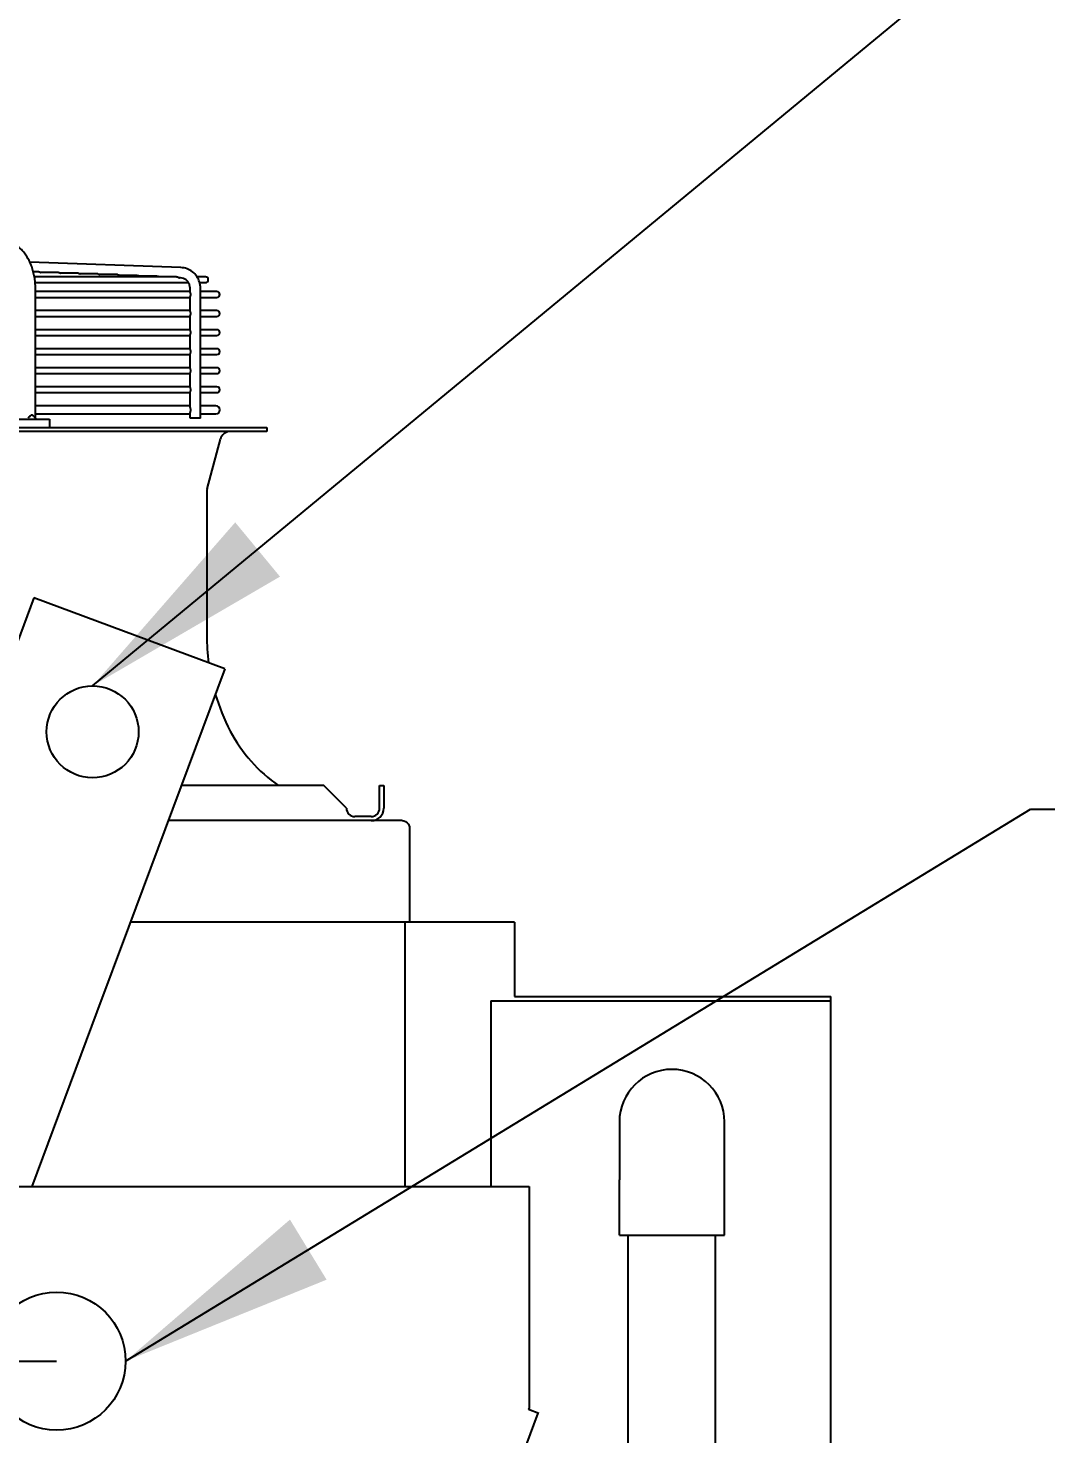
# Model space of a CAD drawing. Header units: millimetres. Extents: x 16950 to 32328, y 19251 to 29476.
# Drawn here: x 17078.05 to 17097.42, y 19584.88 to 19611.62 of the extents above; entities that cross this region are included whole.
import ezdxf

# ---------------------------------------------------------------- set-up
doc = ezdxf.new("R2010")
doc.units = ezdxf.units.MM
doc.header["$LTSCALE"] = 5
doc.linetypes.add('CENTER', pattern=[50.8, 31.75, -6.35, 6.35, -6.35])
for name, color, linetype in [('COILCONN-STD-CONTROL-COPPER', 1, 'Continuous'), ('CONDENSER-STD-CONTROL', 1, 'Continuous'), ('RECIRCULATION-CONTROL', 3, 'Continuous'), ('UNIT', 6, 'Continuous'), ('WS-NO-CONTROL', 3, 'Continuous')]:
    doc.layers.add(name, color=color, linetype=linetype)
doc.styles.add('SUBMITTAL', font='romans.shx', dxfattribs={"width": 0.75})
doc.dimstyles.new('SUBMITTAL', dxfattribs={"dimtxt": 0.09375, "dimasz": 0.09375, "dimexe": 0.03125, "dimexo": 0.0625, "dimgap": 0.0625, "dimtad": 0, "dimdec": 4, "dimzin": 4, "dimdsep": 46, "dimlunit": 4, "dimtxsty": 'SUBMITTAL', "dimcen": 0.09375, "dimclre": 6, "dimadec": 0, "dimazin": 0, "dimtfac": 1, "dimtdec": 0, "dimtofl": 0, "dimtmove": 0, "dimatfit": 3, "dimfxl": 0, "dimfrac": 2, "dimtolj": 1, "dimtzin": 4, "dimarcsym": 0})

# ---------------------------------------------------------------- blocks, each defined once
blk = doc.blocks.new('*D101')
at = {"layer": 'CONDENSER-STD-CONTROL', "color": 6, "lineweight": -2}
for p, q in [((17078.59, 19583.662), (17078.59, 19493.943)), ((17093.323, 19515.609), (17093.323, 19493.943))]:
    blk.add_line(p, q, dxfattribs=at)
at = {"layer": 'CONDENSER-STD-CONTROL', "color": 3, "lineweight": -2}
for p, q in [((17083.14, 19496.543), (17088.773, 19496.543)), ((17093.323, 19496.543), (17097.873, 19496.543))]:
    blk.add_line(p, q, dxfattribs=at)
at = {"layer": 'CONDENSER-STD-CONTROL', "color": 3}
for points in [[(17083.14, 19497.301), (17083.14, 19495.785), (17078.59, 19496.543)], [(17088.773, 19497.301), (17088.773, 19495.785), (17093.323, 19496.543)]]:
    blk.add_solid(points, dxfattribs=at)
at = {"layer": 'CONDENSER-STD-CONTROL', "color": 3, "insert": (17113.31, 19496.543), "char_height": 4.55, "attachment_point": 5, "style": 'SUBMITTAL'}
blk.add_mtext('\\A1;1\'-2 3/4"', dxfattribs=at)

msp = doc.modelspace()

# ---------------------------------------------------------------- linework, layer by layer
at = {"layer": 'CONDENSER-STD-CONTROL', "linetype": 'CENTER', "ltscale": 0.027}
msp.add_line((17014.2686, 19586.2617), (17078.5896, 19586.2617), dxfattribs=at)
at = {"layer": 'CONDENSER-STD-CONTROL'}
msp.add_circle((17078.5896, 19586.2617), 1.3125, dxfattribs=at)
at = {"layer": 'RECIRCULATION-CONTROL'}
for p, q in [((17089.2997, 19590.8114), (17089.2997, 19589.7114)), ((17091.2997, 19589.7114), (17091.2997, 19590.8114)), ((17089.2997, 19588.6552), (17089.2997, 19589.7114)), ((17091.2997, 19588.6552), (17091.2997, 19589.7114)), ((17089.2997, 19588.6552), (17091.2997, 19588.6552)), ((17089.4697, 19567.0617), (17089.4697, 19588.6552)), ((17091.1297, 19567.0617), (17091.1297, 19588.6552))]:
    msp.add_line(p, q, dxfattribs=at)
msp.add_arc((17090.2997, 19590.8114), 1, 0, 180, dxfattribs=at)
at = {"layer": 'UNIT'}
for p, q in [((17080.9568, 19607.0623), (17078.0816, 19607.1663)), ((17078.2517, 19606.9814), (17078.1475, 19606.9814)), ((17080.8711, 19606.8869), (17078.168, 19606.8869)), ((17078.1823, 19606.7767), (17081.0995, 19606.7767)), ((17078.6259, 19606.9679), (17078.2925, 19606.9679)), ((17079.0001, 19606.9544), (17078.6667, 19606.9544)), ((17079.3743, 19606.9409), (17079.0409, 19606.9409)), ((17079.7485, 19606.9274), (17079.4151, 19606.9274)), ((17080.1227, 19606.9139), (17079.7892, 19606.9139)), ((17080.4969, 19606.9004), (17080.1634, 19606.9004)), ((17080.9497, 19606.8656), (17080.9275, 19606.8664)), ((17081.4212, 19606.8869), (17081.2627, 19606.8869)), ((17081.3122, 19606.7767), (17081.4212, 19606.7767)), ((17078.1868, 19604.1995), (17078.1868, 19606.6689)), ((17081.1301, 19606.605), (17078.1868, 19606.605)), ((17078.1868, 19606.4948), (17081.1301, 19606.4948)), ((17081.1301, 19606.589), (17081.1301, 19606.6689)), ((17081.1301, 19606.2268), (17081.1301, 19606.5107)), ((17081.3269, 19604.1995), (17081.3269, 19606.6689)), ((17081.6417, 19606.605), (17081.3269, 19606.605)), ((17081.3269, 19606.4948), (17081.6417, 19606.4948)), ((17081.1301, 19606.2428), (17078.1868, 19606.2428)), ((17081.6417, 19606.2428), (17081.3269, 19606.2428)), ((17078.1868, 19606.1326), (17081.1301, 19606.1326)), ((17081.1301, 19605.8646), (17081.1301, 19606.1485)), ((17081.3269, 19606.1326), (17081.6417, 19606.1326)), ((17081.1301, 19605.8806), (17078.1868, 19605.8806)), ((17078.1868, 19605.7704), (17081.1301, 19605.7704)), ((17081.1301, 19605.5024), (17081.1301, 19605.7863)), ((17081.6417, 19605.8806), (17081.3269, 19605.8806)), ((17081.3269, 19605.7704), (17081.6417, 19605.7704)), ((17081.1301, 19605.5184), (17078.1868, 19605.5184)), ((17078.1868, 19605.4081), (17081.1301, 19605.4081)), ((17081.1301, 19605.1402), (17081.1301, 19605.4241)), ((17081.6417, 19605.5184), (17081.3269, 19605.5184)), ((17081.3269, 19605.4081), (17081.6417, 19605.4081)), ((17081.1301, 19605.1562), (17078.1868, 19605.1562)), ((17081.6417, 19605.1562), (17081.3269, 19605.1562)), ((17078.1868, 19605.0459), (17081.1301, 19605.0459)), ((17081.1301, 19604.778), (17081.1301, 19605.0619)), ((17081.3269, 19605.0459), (17081.6417, 19605.0459)), ((17081.1301, 19604.794), (17078.1868, 19604.794)), ((17078.1868, 19604.6837), (17081.1301, 19604.6837)), ((17081.1301, 19604.4023), (17081.1301, 19604.6997)), ((17081.6417, 19604.794), (17081.3269, 19604.794)), ((17081.3269, 19604.6837), (17081.6417, 19604.6837)), ((17081.1301, 19604.4318), (17078.1868, 19604.4318)), ((17081.1301, 19604.1995), (17081.1301, 19604.3077)), ((17081.62, 19604.4318), (17081.3269, 19604.4318)), ((17076.2296, 19604.1798), (17078.4567, 19604.1798)), ((17078.1868, 19604.2782), (17081.1301, 19604.2782)), ((17078.4567, 19604.1798), (17078.4567, 19604.0223)), ((17081.3269, 19604.1995), (17081.1301, 19604.1995)), ((17081.3269, 19604.2782), (17081.62, 19604.2782)), ((17048.8504, 19604.0223), (17082.5905, 19604.0223)), ((17082.5905, 19603.9436), (17048.8504, 19603.9436)), ((17081.4554, 19602.8558), (17081.7065, 19603.7974)), ((17082.5905, 19604.0223), (17082.5905, 19603.9436)), ((17081.4488, 19602.8051), (17081.4488, 19600.0641)), ((17078.1584, 19600.782), (17075.8209, 19594.5134)), ((17081.7892, 19599.4282), (17078.1584, 19600.782)), ((17081.7892, 19599.4282), (17079.9565, 19594.5134)), ((17083.6732, 19597.2113), (17080.9625, 19597.2113)), ((17084.1063, 19596.7782), (17083.6732, 19597.2113)), ((17084.7362, 19596.7782), (17084.7362, 19597.2113)), ((17084.7362, 19597.2113), (17084.8149, 19597.2113)), ((17084.8149, 19597.2113), (17084.8149, 19596.7782)), ((17084.5787, 19596.6207), (17084.2637, 19596.6207)), ((17085.1643, 19596.542), (17080.713, 19596.542)), ((17085.3041, 19596.4022), (17085.3041, 19594.6129)), ((17079.9565, 19594.5134), (17079.3558, 19592.9024)), ((17087.3042, 19594.6129), (17079.9936, 19594.6129)), ((17085.226, 19589.5839), (17085.226, 19594.6129)), ((17087.3042, 19594.6129), (17087.3042, 19593.1954)), ((17086.8538, 19593.1124), (17086.8538, 19589.5839)), ((17086.8538, 19593.1124), (17093.3226, 19593.1124)), ((17087.3042, 19593.1954), (17093.3226, 19593.1954)), ((17093.3226, 19518.8224), (17093.3226, 19593.1954)), ((17079.3558, 19592.9024), (17078.1183, 19589.5837)), ((17077.3917, 19589.5837), (17087.5817, 19589.5839)), ((17087.5817, 19589.5839), (17087.5818, 19585.3743)), ((17087.5818, 19585.3743), (17087.5692, 19585.3406)), ((17087.5692, 19585.3406), (17087.5703, 19585.3402)), ((17087.7693, 19585.266), (17087.5703, 19585.3402)), ((17063.295, 19519.6655), (17087.7567, 19585.2707))]:
    msp.add_line(p, q, dxfattribs=at)
msp.add_circle((17079.275, 19598.2311), 0.875, dxfattribs=at)
for centre, radius, start, end in [((17081.4212, 19606.8318), 0.0551, 270, 90), ((17081.6417, 19606.5499), 0.0551, 270, 90), ((17081.6417, 19606.1877), 0.0551, 270, 90), ((17081.6417, 19605.8255), 0.0551, 270, 90), ((17081.6417, 19605.4633), 0.0551, 270, 90), ((17081.6417, 19605.1011), 0.0551, 270, 90), ((17081.6417, 19604.7389), 0.0551, 270, 90), ((17081.62, 19604.355), 0.0768, 270, 90), ((17081.8967, 19603.7467), 0.1969, 90, 165.06858), ((17081.6456, 19602.8051), 0.1969, 165.06858, 180), ((17085.3858, 19600.0641), 3.937, 180, 187.61931), ((17085.3858, 19600.0641), 3.937, 196.4656, 207.50184), ((17084.408, 19599.5551), 2.8346, 207.50184, 235.77552), ((17084.2637, 19596.7782), 0.1575, 180, 270), ((17084.5787, 19596.7782), 0.1575, 270, 0), ((17084.5787, 19596.7782), 0.2362, 270, 0)]:
    msp.add_arc(centre, radius, start, end, dxfattribs=at)
for points, knots in [([(17078.1868, 19606.6689), (17078.1868, 19606.7044), (17078.1853, 19606.7403), (17078.1824, 19606.7757), (17078.1794, 19606.8112), (17078.175, 19606.8461), (17078.1691, 19606.8808), (17078.1631, 19606.9154), (17078.1557, 19606.9498), (17078.147, 19606.9833), (17078.1382, 19607.0167), (17078.1281, 19607.0493), (17078.1166, 19607.081), (17078.1052, 19607.1128), (17078.0923, 19607.1438), (17078.0782, 19607.1734), (17078.0642, 19607.203), (17078.049, 19607.2313), (17078.0326, 19607.2583), (17078.0161, 19607.2854), (17077.9985, 19607.3112), (17077.9799, 19607.3354), (17077.9613, 19607.3595), (17077.9419, 19607.382), (17077.9214, 19607.4029), (17077.901, 19607.4237), (17077.8795, 19607.443), (17077.8575, 19607.4603), (17077.8355, 19607.4777), (17077.8128, 19607.4931), (17077.7895, 19607.5066), (17077.7662, 19607.5201), (17077.7421, 19607.5318), (17077.7178, 19607.5413), (17077.6935, 19607.5509), (17077.669, 19607.5583), (17077.6441, 19607.5638), (17077.6191, 19607.5692), (17077.5938, 19607.5726), (17077.5687, 19607.5738)], [0, 0, 0, 0, 0.076921, 0.076921, 0.076921, 0.1538421, 0.1538421, 0.1538421, 0.2307631, 0.2307631, 0.2307631, 0.3076842, 0.3076842, 0.3076842, 0.3846052, 0.3846052, 0.3846052, 0.4615263, 0.4615263, 0.4615263, 0.5384473, 0.5384473, 0.5384473, 0.6153684, 0.6153684, 0.6153684, 0.6922894, 0.6922894, 0.6922894, 0.7692105, 0.7692105, 0.7692105, 0.8461315, 0.8461315, 0.8461315, 0.9230526, 0.9230526, 0.9230526, 1, 1, 1, 1]), ([(17078.2517, 19606.9814), (17078.2519, 19606.9814), (17078.252, 19606.9814), (17078.2521, 19606.9814), (17078.2531, 19606.9814), (17078.254, 19606.9814), (17078.255, 19606.9813), (17078.256, 19606.9812), (17078.257, 19606.9811), (17078.258, 19606.981), (17078.259, 19606.9809), (17078.26, 19606.9808), (17078.2609, 19606.9806), (17078.2619, 19606.9804), (17078.2629, 19606.9802), (17078.264, 19606.98), (17078.265, 19606.9798), (17078.266, 19606.9795), (17078.267, 19606.9793), (17078.268, 19606.979), (17078.269, 19606.9787), (17078.27, 19606.9784), (17078.271, 19606.9781), (17078.272, 19606.9777), (17078.273, 19606.9774), (17078.274, 19606.977), (17078.275, 19606.9766), (17078.276, 19606.9762), (17078.277, 19606.9758), (17078.278, 19606.9754), (17078.279, 19606.975), (17078.2799, 19606.9745), (17078.2809, 19606.9741), (17078.2819, 19606.9736), (17078.2829, 19606.9731), (17078.2838, 19606.9726), (17078.2848, 19606.9721), (17078.2857, 19606.9716), (17078.2867, 19606.9711), (17078.2876, 19606.9706), (17078.2886, 19606.9701), (17078.2895, 19606.9696), (17078.2904, 19606.9691), (17078.2911, 19606.9687), (17078.2918, 19606.9683), (17078.2925, 19606.9679)], [0.48439597, 0.48439597, 0.48439597, 0.48439597, 0.48780488, 0.48780488, 0.48780488, 0.51219512, 0.51219512, 0.51219512, 0.53658537, 0.53658537, 0.53658537, 0.56097561, 0.56097561, 0.56097561, 0.58536585, 0.58536585, 0.58536585, 0.6097561, 0.6097561, 0.6097561, 0.63414634, 0.63414634, 0.63414634, 0.65853659, 0.65853659, 0.65853659, 0.68292683, 0.68292683, 0.68292683, 0.70731707, 0.70731707, 0.70731707, 0.73170732, 0.73170732, 0.73170732, 0.75609756, 0.75609756, 0.75609756, 0.7804878, 0.7804878, 0.7804878, 0.80487805, 0.80487805, 0.80487805, 0.82380204, 0.82380204, 0.82380204, 0.82380204]), ([(17081.3269, 19606.6689), (17081.3269, 19606.7088), (17081.3209, 19606.7488), (17081.2975, 19606.8252), (17081.2801, 19606.8616), (17081.2352, 19606.9274), (17081.2078, 19606.9569), (17081.1453, 19607.006), (17081.1102, 19607.0256), (17081.0358, 19607.0531), (17080.9964, 19607.0609), (17080.9568, 19607.0623)], [1.5707963, 1.5707963, 1.5707963, 1.5707963, 1.8779743, 1.8779743, 2.1851522, 2.1851522, 2.4923302, 2.4923302, 2.7995081, 2.7995081, 3.1066861, 3.1066861, 3.1066861, 3.1066861]), ([(17078.6259, 19606.9679), (17078.626, 19606.9679), (17078.6262, 19606.9679), (17078.6263, 19606.9679), (17078.6273, 19606.9679), (17078.6282, 19606.9679), (17078.6292, 19606.9678), (17078.6302, 19606.9677), (17078.6312, 19606.9677), (17078.6322, 19606.9675), (17078.6332, 19606.9674), (17078.6341, 19606.9673), (17078.6351, 19606.9671), (17078.6361, 19606.9669), (17078.6372, 19606.9667), (17078.6382, 19606.9665), (17078.6392, 19606.9663), (17078.6402, 19606.966), (17078.6412, 19606.9658), (17078.6422, 19606.9655), (17078.6432, 19606.9652), (17078.6442, 19606.9649), (17078.6452, 19606.9646), (17078.6462, 19606.9642), (17078.6472, 19606.9639), (17078.6482, 19606.9635), (17078.6492, 19606.9631), (17078.6502, 19606.9627), (17078.6512, 19606.9623), (17078.6522, 19606.9619), (17078.6532, 19606.9614), (17078.6542, 19606.961), (17078.6551, 19606.9605), (17078.6561, 19606.9601), (17078.6571, 19606.9596), (17078.658, 19606.9591), (17078.659, 19606.9586), (17078.66, 19606.9581), (17078.6609, 19606.9576), (17078.6618, 19606.9571), (17078.6628, 19606.9566), (17078.6637, 19606.9561), (17078.6646, 19606.9556), (17078.6653, 19606.9552), (17078.666, 19606.9548), (17078.6667, 19606.9544)], [0.48440995, 0.48440995, 0.48440995, 0.48440995, 0.48780488, 0.48780488, 0.48780488, 0.51219512, 0.51219512, 0.51219512, 0.53658537, 0.53658537, 0.53658537, 0.56097561, 0.56097561, 0.56097561, 0.58536585, 0.58536585, 0.58536585, 0.6097561, 0.6097561, 0.6097561, 0.63414634, 0.63414634, 0.63414634, 0.65853659, 0.65853659, 0.65853659, 0.68292683, 0.68292683, 0.68292683, 0.70731707, 0.70731707, 0.70731707, 0.73170732, 0.73170732, 0.73170732, 0.75609756, 0.75609756, 0.75609756, 0.7804878, 0.7804878, 0.7804878, 0.80487805, 0.80487805, 0.80487805, 0.82345363, 0.82345363, 0.82345363, 0.82345363]), ([(17079.0001, 19606.9544), (17079.0002, 19606.9544), (17079.0004, 19606.9544), (17079.0005, 19606.9544), (17079.0015, 19606.9544), (17079.0024, 19606.9544), (17079.0034, 19606.9543), (17079.0044, 19606.9542), (17079.0054, 19606.9542), (17079.0064, 19606.954), (17079.0073, 19606.9539), (17079.0083, 19606.9538), (17079.0093, 19606.9536), (17079.0103, 19606.9534), (17079.0114, 19606.9532), (17079.0124, 19606.953), (17079.0134, 19606.9528), (17079.0144, 19606.9526), (17079.0154, 19606.9523), (17079.0164, 19606.952), (17079.0174, 19606.9517), (17079.0184, 19606.9514), (17079.0194, 19606.9511), (17079.0204, 19606.9507), (17079.0214, 19606.9504), (17079.0224, 19606.95), (17079.0234, 19606.9496), (17079.0244, 19606.9492), (17079.0254, 19606.9488), (17079.0264, 19606.9484), (17079.0274, 19606.9479), (17079.0284, 19606.9475), (17079.0293, 19606.947), (17079.0303, 19606.9466), (17079.0313, 19606.9461), (17079.0323, 19606.9456), (17079.0332, 19606.9451), (17079.0342, 19606.9446), (17079.0351, 19606.9441), (17079.0361, 19606.9436), (17079.037, 19606.9431), (17079.0379, 19606.9426), (17079.0388, 19606.9421), (17079.0395, 19606.9417), (17079.0402, 19606.9413), (17079.0409, 19606.9409)], [0.48442393, 0.48442393, 0.48442393, 0.48442393, 0.48780488, 0.48780488, 0.48780488, 0.51219512, 0.51219512, 0.51219512, 0.53658537, 0.53658537, 0.53658537, 0.56097561, 0.56097561, 0.56097561, 0.58536585, 0.58536585, 0.58536585, 0.6097561, 0.6097561, 0.6097561, 0.63414634, 0.63414634, 0.63414634, 0.65853659, 0.65853659, 0.65853659, 0.68292683, 0.68292683, 0.68292683, 0.70731707, 0.70731707, 0.70731707, 0.73170732, 0.73170732, 0.73170732, 0.75609756, 0.75609756, 0.75609756, 0.7804878, 0.7804878, 0.7804878, 0.80487805, 0.80487805, 0.80487805, 0.82310602, 0.82310602, 0.82310602, 0.82310602]), ([(17079.3743, 19606.9409), (17079.3744, 19606.9409), (17079.3746, 19606.9409), (17079.3747, 19606.9409), (17079.3757, 19606.9409), (17079.3766, 19606.9409), (17079.3776, 19606.9408), (17079.3786, 19606.9407), (17079.3796, 19606.9407), (17079.3806, 19606.9405), (17079.3815, 19606.9404), (17079.3825, 19606.9403), (17079.3835, 19606.9401), (17079.3845, 19606.9399), (17079.3856, 19606.9397), (17079.3866, 19606.9395), (17079.3876, 19606.9393), (17079.3886, 19606.9391), (17079.3896, 19606.9388), (17079.3906, 19606.9385), (17079.3916, 19606.9382), (17079.3926, 19606.9379), (17079.3936, 19606.9376), (17079.3946, 19606.9372), (17079.3956, 19606.9369), (17079.3966, 19606.9365), (17079.3976, 19606.9361), (17079.3986, 19606.9357), (17079.3996, 19606.9353), (17079.4006, 19606.9349), (17079.4016, 19606.9344), (17079.4026, 19606.934), (17079.4036, 19606.9335), (17079.4045, 19606.9331), (17079.4055, 19606.9326), (17079.4065, 19606.9321), (17079.4074, 19606.9316), (17079.4084, 19606.9311), (17079.4093, 19606.9306), (17079.4103, 19606.9301), (17079.4112, 19606.9296), (17079.4121, 19606.9291), (17079.4131, 19606.9286), (17079.4137, 19606.9282), (17079.4144, 19606.9278), (17079.4151, 19606.9274)], [0.48443789, 0.48443789, 0.48443789, 0.48443789, 0.48780488, 0.48780488, 0.48780488, 0.51219512, 0.51219512, 0.51219512, 0.53658537, 0.53658537, 0.53658537, 0.56097561, 0.56097561, 0.56097561, 0.58536585, 0.58536585, 0.58536585, 0.6097561, 0.6097561, 0.6097561, 0.63414634, 0.63414634, 0.63414634, 0.65853659, 0.65853659, 0.65853659, 0.68292683, 0.68292683, 0.68292683, 0.70731707, 0.70731707, 0.70731707, 0.73170732, 0.73170732, 0.73170732, 0.75609756, 0.75609756, 0.75609756, 0.7804878, 0.7804878, 0.7804878, 0.80487805, 0.80487805, 0.80487805, 0.82275922, 0.82275922, 0.82275922, 0.82275922]), ([(17079.7485, 19606.9274), (17079.7486, 19606.9274), (17079.7488, 19606.9274), (17079.7489, 19606.9274), (17079.7498, 19606.9274), (17079.7508, 19606.9274), (17079.7518, 19606.9273), (17079.7528, 19606.9273), (17079.7538, 19606.9272), (17079.7548, 19606.927), (17079.7557, 19606.9269), (17079.7567, 19606.9268), (17079.7577, 19606.9266), (17079.7587, 19606.9264), (17079.7598, 19606.9262), (17079.7608, 19606.926), (17079.7618, 19606.9258), (17079.7628, 19606.9256), (17079.7638, 19606.9253), (17079.7648, 19606.925), (17079.7658, 19606.9247), (17079.7668, 19606.9244), (17079.7678, 19606.9241), (17079.7688, 19606.9237), (17079.7698, 19606.9234), (17079.7708, 19606.923), (17079.7718, 19606.9226), (17079.7728, 19606.9222), (17079.7738, 19606.9218), (17079.7748, 19606.9214), (17079.7758, 19606.9209), (17079.7768, 19606.9205), (17079.7778, 19606.92), (17079.7787, 19606.9196), (17079.7797, 19606.9191), (17079.7807, 19606.9186), (17079.7817, 19606.9181), (17079.7826, 19606.9176), (17079.7836, 19606.9171), (17079.7845, 19606.9166), (17079.7854, 19606.9161), (17079.7864, 19606.9156), (17079.7873, 19606.915), (17079.7879, 19606.9147), (17079.7886, 19606.9143), (17079.7892, 19606.9139)], [0.48445184, 0.48445184, 0.48445184, 0.48445184, 0.48780488, 0.48780488, 0.48780488, 0.51219512, 0.51219512, 0.51219512, 0.53658537, 0.53658537, 0.53658537, 0.56097561, 0.56097561, 0.56097561, 0.58536585, 0.58536585, 0.58536585, 0.6097561, 0.6097561, 0.6097561, 0.63414634, 0.63414634, 0.63414634, 0.65853659, 0.65853659, 0.65853659, 0.68292683, 0.68292683, 0.68292683, 0.70731707, 0.70731707, 0.70731707, 0.73170732, 0.73170732, 0.73170732, 0.75609756, 0.75609756, 0.75609756, 0.7804878, 0.7804878, 0.7804878, 0.80487805, 0.80487805, 0.80487805, 0.82241329, 0.82241329, 0.82241329, 0.82241329]), ([(17080.1227, 19606.9139), (17080.1228, 19606.9139), (17080.1229, 19606.9139), (17080.1231, 19606.9139), (17080.124, 19606.9139), (17080.125, 19606.9139), (17080.126, 19606.9138), (17080.127, 19606.9138), (17080.128, 19606.9137), (17080.1289, 19606.9136), (17080.1299, 19606.9134), (17080.1309, 19606.9133), (17080.1319, 19606.9131), (17080.1329, 19606.9129), (17080.134, 19606.9128), (17080.135, 19606.9125), (17080.136, 19606.9123), (17080.137, 19606.9121), (17080.138, 19606.9118), (17080.139, 19606.9115), (17080.14, 19606.9112), (17080.141, 19606.9109), (17080.142, 19606.9106), (17080.143, 19606.9102), (17080.144, 19606.9099), (17080.145, 19606.9095), (17080.146, 19606.9091), (17080.147, 19606.9087), (17080.148, 19606.9083), (17080.149, 19606.9079), (17080.15, 19606.9074), (17080.151, 19606.907), (17080.152, 19606.9065), (17080.153, 19606.906), (17080.1539, 19606.9056), (17080.1549, 19606.9051), (17080.1559, 19606.9046), (17080.1568, 19606.9041), (17080.1578, 19606.9036), (17080.1587, 19606.9031), (17080.1597, 19606.9026), (17080.1606, 19606.902), (17080.1615, 19606.9015), (17080.1621, 19606.9012), (17080.1628, 19606.9008), (17080.1634, 19606.9004)], [0.48446578, 0.48446578, 0.48446578, 0.48446578, 0.48780488, 0.48780488, 0.48780488, 0.51219512, 0.51219512, 0.51219512, 0.53658537, 0.53658537, 0.53658537, 0.56097561, 0.56097561, 0.56097561, 0.58536585, 0.58536585, 0.58536585, 0.6097561, 0.6097561, 0.6097561, 0.63414634, 0.63414634, 0.63414634, 0.65853659, 0.65853659, 0.65853659, 0.68292683, 0.68292683, 0.68292683, 0.70731707, 0.70731707, 0.70731707, 0.73170732, 0.73170732, 0.73170732, 0.75609756, 0.75609756, 0.75609756, 0.7804878, 0.7804878, 0.7804878, 0.80487805, 0.80487805, 0.80487805, 0.82206823, 0.82206823, 0.82206823, 0.82206823]), ([(17080.4969, 19606.9004), (17080.497, 19606.9004), (17080.4971, 19606.9004), (17080.4973, 19606.9004), (17080.4982, 19606.9004), (17080.4992, 19606.9004), (17080.5002, 19606.9003), (17080.5012, 19606.9003), (17080.5022, 19606.9002), (17080.5031, 19606.9001), (17080.5041, 19606.8999), (17080.5051, 19606.8998), (17080.5061, 19606.8996), (17080.5071, 19606.8995), (17080.5082, 19606.8993), (17080.5092, 19606.899), (17080.5102, 19606.8988), (17080.5112, 19606.8986), (17080.5122, 19606.8983), (17080.5132, 19606.898), (17080.5142, 19606.8977), (17080.5152, 19606.8974), (17080.5162, 19606.8971), (17080.5172, 19606.8967), (17080.5182, 19606.8964), (17080.5193, 19606.896), (17080.5203, 19606.8956), (17080.5213, 19606.8952), (17080.5222, 19606.8948), (17080.5232, 19606.8944), (17080.5242, 19606.8939), (17080.5252, 19606.8935), (17080.5262, 19606.893), (17080.5272, 19606.8925), (17080.5282, 19606.8921), (17080.5291, 19606.8916), (17080.5301, 19606.8911), (17080.531, 19606.8906), (17080.532, 19606.8901), (17080.5329, 19606.8896), (17080.5339, 19606.889), (17080.5348, 19606.8885), (17080.5357, 19606.888), (17080.5364, 19606.8876), (17080.537, 19606.8873), (17080.5376, 19606.8869)], [0.48447969, 0.48447969, 0.48447969, 0.48447969, 0.48780488, 0.48780488, 0.48780488, 0.51219512, 0.51219512, 0.51219512, 0.53658537, 0.53658537, 0.53658537, 0.56097561, 0.56097561, 0.56097561, 0.58536585, 0.58536585, 0.58536585, 0.6097561, 0.6097561, 0.6097561, 0.63414634, 0.63414634, 0.63414634, 0.65853659, 0.65853659, 0.65853659, 0.68292683, 0.68292683, 0.68292683, 0.70731707, 0.70731707, 0.70731707, 0.73170732, 0.73170732, 0.73170732, 0.75609756, 0.75609756, 0.75609756, 0.7804878, 0.7804878, 0.7804878, 0.80487805, 0.80487805, 0.80487805, 0.82172407, 0.82172407, 0.82172407, 0.82172407]), ([(17080.8711, 19606.8869), (17080.8712, 19606.8869), (17080.8713, 19606.8869), (17080.8715, 19606.8869), (17080.8724, 19606.8869), (17080.8734, 19606.8869), (17080.8744, 19606.8868), (17080.8754, 19606.8868), (17080.8763, 19606.8867), (17080.8773, 19606.8866), (17080.8783, 19606.8864), (17080.8793, 19606.8863), (17080.8803, 19606.8861), (17080.8813, 19606.886), (17080.8824, 19606.8858), (17080.8834, 19606.8855), (17080.8844, 19606.8853), (17080.8854, 19606.8851), (17080.8864, 19606.8848), (17080.8874, 19606.8845), (17080.8884, 19606.8842), (17080.8894, 19606.8839), (17080.8904, 19606.8836), (17080.8915, 19606.8832), (17080.8925, 19606.8829), (17080.8935, 19606.8825), (17080.8945, 19606.8821), (17080.8955, 19606.8817), (17080.8965, 19606.8813), (17080.8975, 19606.8809), (17080.8984, 19606.8804), (17080.8994, 19606.88), (17080.9004, 19606.8795), (17080.9014, 19606.879), (17080.9024, 19606.8786), (17080.9033, 19606.8781), (17080.9043, 19606.8776), (17080.9053, 19606.8771), (17080.9062, 19606.8766), (17080.9071, 19606.876), (17080.9081, 19606.8755), (17080.909, 19606.875), (17080.9099, 19606.8745), (17080.9109, 19606.874), (17080.9118, 19606.8735), (17080.9126, 19606.8729), (17080.9135, 19606.8724), (17080.9144, 19606.8719), (17080.9153, 19606.8715), (17080.9161, 19606.871), (17080.9169, 19606.8705), (17080.9178, 19606.8701), (17080.9186, 19606.8696), (17080.9194, 19606.8692), (17080.9201, 19606.8688), (17080.9209, 19606.8684), (17080.9216, 19606.8681), (17080.9223, 19606.8678), (17080.923, 19606.8675), (17080.9237, 19606.8672), (17080.9243, 19606.867), (17080.925, 19606.8668), (17080.9256, 19606.8667), (17080.9261, 19606.8666), (17080.9264, 19606.8665), (17080.9267, 19606.8665), (17080.9269, 19606.8664), (17080.9271, 19606.8664), (17080.9273, 19606.8664), (17080.9275, 19606.8664)], [0.48449418, 0.48449418, 0.48449418, 0.48449418, 0.48780488, 0.48780488, 0.48780488, 0.51219512, 0.51219512, 0.51219512, 0.53658537, 0.53658537, 0.53658537, 0.56097561, 0.56097561, 0.56097561, 0.58536585, 0.58536585, 0.58536585, 0.6097561, 0.6097561, 0.6097561, 0.63414634, 0.63414634, 0.63414634, 0.65853659, 0.65853659, 0.65853659, 0.68292683, 0.68292683, 0.68292683, 0.70731707, 0.70731707, 0.70731707, 0.73170732, 0.73170732, 0.73170732, 0.75609756, 0.75609756, 0.75609756, 0.7804878, 0.7804878, 0.7804878, 0.80487805, 0.80487805, 0.80487805, 0.82926829, 0.82926829, 0.82926829, 0.85365854, 0.85365854, 0.85365854, 0.87804878, 0.87804878, 0.87804878, 0.90243902, 0.90243902, 0.90243902, 0.92682927, 0.92682927, 0.92682927, 0.95121951, 0.95121951, 0.95121951, 0.97560976, 0.97560976, 0.97560976, 0.98780488, 0.98780488, 0.98780488, 0.99598671, 0.99598671, 0.99598671, 0.99598671]), ([(17081.1301, 19606.6689), (17081.1301, 19606.6894), (17081.127, 19606.7098), (17081.1151, 19606.7488), (17081.1062, 19606.7672), (17081.0838, 19606.8001), (17081.0702, 19606.8147), (17081.0396, 19606.8387), (17081.0227, 19606.8481), (17080.9871, 19606.8612), (17080.9684, 19606.8649), (17080.9497, 19606.8656)], [1.5707963, 1.5707963, 1.5707963, 1.5707963, 1.8779743, 1.8779743, 2.1851522, 2.1851522, 2.4923302, 2.4923302, 2.7995081, 2.7995081, 3.1066861, 3.1066861, 3.1066861, 3.1066861]), ([(17081.1301, 19606.589), (17081.1301, 19606.589), (17081.1301, 19606.5885), (17081.1302, 19606.5875), (17081.1305, 19606.5859), (17081.131, 19606.5841), (17081.1315, 19606.5821), (17081.1322, 19606.58), (17081.1329, 19606.5777), (17081.1335, 19606.5753), (17081.1342, 19606.5728), (17081.1348, 19606.5701), (17081.1354, 19606.5674), (17081.1359, 19606.5646), (17081.1363, 19606.5618), (17081.1366, 19606.5588), (17081.1369, 19606.5559), (17081.137, 19606.5529), (17081.1371, 19606.5509), (17081.1371, 19606.5499)], [0.23243635, 0.23243635, 0.23243635, 0.23243635, 0.23809524, 0.28571429, 0.33333333, 0.38095238, 0.42857143, 0.47619048, 0.52380952, 0.57142857, 0.61904762, 0.66666667, 0.71428571, 0.76190476, 0.80952381, 0.85714286, 0.9047619, 0.95238095, 1, 1, 1, 1]), ([(17081.1371, 19606.5499), (17081.1371, 19606.5489), (17081.137, 19606.5469), (17081.1369, 19606.5439), (17081.1366, 19606.5409), (17081.1363, 19606.538), (17081.1359, 19606.5351), (17081.1354, 19606.5323), (17081.1348, 19606.5296), (17081.1342, 19606.527), (17081.1335, 19606.5245), (17081.1329, 19606.522), (17081.1322, 19606.5198), (17081.1315, 19606.5176), (17081.131, 19606.5156), (17081.1305, 19606.5138), (17081.1302, 19606.5122), (17081.1301, 19606.5113), (17081.1301, 19606.5108), (17081.1301, 19606.5107)], [0, 0, 0, 0, 0.04761905, 0.0952381, 0.14285714, 0.19047619, 0.23809524, 0.28571429, 0.33333333, 0.38095238, 0.42857143, 0.47619048, 0.52380952, 0.57142857, 0.61904762, 0.66666667, 0.71428571, 0.76190476, 0.76755485, 0.76755485, 0.76755485, 0.76755485]), ([(17081.1301, 19606.2268), (17081.1301, 19606.2268), (17081.1301, 19606.2263), (17081.1302, 19606.2253), (17081.1305, 19606.2237), (17081.131, 19606.2219), (17081.1315, 19606.2199), (17081.1322, 19606.2178), (17081.1329, 19606.2155), (17081.1335, 19606.2131), (17081.1342, 19606.2106), (17081.1348, 19606.2079), (17081.1354, 19606.2052), (17081.1359, 19606.2024), (17081.1363, 19606.1995), (17081.1366, 19606.1966), (17081.1369, 19606.1937), (17081.137, 19606.1907), (17081.1371, 19606.1887), (17081.1371, 19606.1877)], [0.23243635, 0.23243635, 0.23243635, 0.23243635, 0.23809524, 0.28571429, 0.33333333, 0.38095238, 0.42857143, 0.47619048, 0.52380952, 0.57142857, 0.61904762, 0.66666667, 0.71428571, 0.76190476, 0.80952381, 0.85714286, 0.9047619, 0.95238095, 1, 1, 1, 1]), ([(17081.1371, 19606.1877), (17081.1371, 19606.1867), (17081.137, 19606.1847), (17081.1369, 19606.1817), (17081.1366, 19606.1787), (17081.1363, 19606.1758), (17081.1359, 19606.1729), (17081.1354, 19606.1701), (17081.1348, 19606.1674), (17081.1342, 19606.1648), (17081.1335, 19606.1623), (17081.1329, 19606.1598), (17081.1322, 19606.1576), (17081.1315, 19606.1554), (17081.131, 19606.1534), (17081.1305, 19606.1516), (17081.1302, 19606.15), (17081.1301, 19606.1491), (17081.1301, 19606.1486), (17081.1301, 19606.1485)], [0, 0, 0, 0, 0.04761905, 0.0952381, 0.14285714, 0.19047619, 0.23809524, 0.28571429, 0.33333333, 0.38095238, 0.42857143, 0.47619048, 0.52380952, 0.57142857, 0.61904762, 0.66666667, 0.71428571, 0.76190476, 0.76755485, 0.76755485, 0.76755485, 0.76755485]), ([(17081.1301, 19605.8646), (17081.1301, 19605.8646), (17081.1301, 19605.8641), (17081.1302, 19605.8631), (17081.1305, 19605.8615), (17081.131, 19605.8597), (17081.1315, 19605.8577), (17081.1322, 19605.8556), (17081.1329, 19605.8533), (17081.1335, 19605.8509), (17081.1342, 19605.8484), (17081.1348, 19605.8457), (17081.1354, 19605.843), (17081.1359, 19605.8402), (17081.1363, 19605.8373), (17081.1366, 19605.8344), (17081.1369, 19605.8315), (17081.137, 19605.8285), (17081.1371, 19605.8265), (17081.1371, 19605.8255)], [0.23243635, 0.23243635, 0.23243635, 0.23243635, 0.23809524, 0.28571429, 0.33333333, 0.38095238, 0.42857143, 0.47619048, 0.52380952, 0.57142857, 0.61904762, 0.66666667, 0.71428571, 0.76190476, 0.80952381, 0.85714286, 0.9047619, 0.95238095, 1, 1, 1, 1]), ([(17081.1371, 19605.8255), (17081.1371, 19605.8245), (17081.137, 19605.8225), (17081.1369, 19605.8195), (17081.1366, 19605.8165), (17081.1363, 19605.8136), (17081.1359, 19605.8107), (17081.1354, 19605.8079), (17081.1348, 19605.8052), (17081.1342, 19605.8026), (17081.1335, 19605.8), (17081.1329, 19605.7976), (17081.1322, 19605.7954), (17081.1315, 19605.7932), (17081.131, 19605.7912), (17081.1305, 19605.7894), (17081.1302, 19605.7878), (17081.1301, 19605.7868), (17081.1301, 19605.7864), (17081.1301, 19605.7863)], [0, 0, 0, 0, 0.04761905, 0.0952381, 0.14285714, 0.19047619, 0.23809524, 0.28571429, 0.33333333, 0.38095238, 0.42857143, 0.47619048, 0.52380952, 0.57142857, 0.61904762, 0.66666667, 0.71428571, 0.76190476, 0.76755485, 0.76755485, 0.76755485, 0.76755485]), ([(17081.1301, 19605.5024), (17081.1301, 19605.5024), (17081.1301, 19605.5019), (17081.1302, 19605.5009), (17081.1305, 19605.4993), (17081.131, 19605.4975), (17081.1315, 19605.4955), (17081.1322, 19605.4934), (17081.1329, 19605.4911), (17081.1335, 19605.4887), (17081.1342, 19605.4862), (17081.1348, 19605.4835), (17081.1354, 19605.4808), (17081.1359, 19605.478), (17081.1363, 19605.4751), (17081.1366, 19605.4722), (17081.1369, 19605.4693), (17081.137, 19605.4663), (17081.1371, 19605.4643), (17081.1371, 19605.4633)], [0.23243635, 0.23243635, 0.23243635, 0.23243635, 0.23809524, 0.28571429, 0.33333333, 0.38095238, 0.42857143, 0.47619048, 0.52380952, 0.57142857, 0.61904762, 0.66666667, 0.71428571, 0.76190476, 0.80952381, 0.85714286, 0.9047619, 0.95238095, 1, 1, 1, 1]), ([(17081.1371, 19605.4633), (17081.1371, 19605.4623), (17081.137, 19605.4603), (17081.1369, 19605.4573), (17081.1366, 19605.4543), (17081.1363, 19605.4514), (17081.1359, 19605.4485), (17081.1354, 19605.4457), (17081.1348, 19605.443), (17081.1342, 19605.4404), (17081.1335, 19605.4378), (17081.1329, 19605.4354), (17081.1322, 19605.4331), (17081.1315, 19605.431), (17081.131, 19605.429), (17081.1305, 19605.4272), (17081.1302, 19605.4256), (17081.1301, 19605.4246), (17081.1301, 19605.4242), (17081.1301, 19605.4241)], [0, 0, 0, 0, 0.04761905, 0.0952381, 0.14285714, 0.19047619, 0.23809524, 0.28571429, 0.33333333, 0.38095238, 0.42857143, 0.47619048, 0.52380952, 0.57142857, 0.61904762, 0.66666667, 0.71428571, 0.76190476, 0.76755485, 0.76755485, 0.76755485, 0.76755485]), ([(17081.1301, 19605.1402), (17081.1301, 19605.1402), (17081.1301, 19605.1397), (17081.1302, 19605.1387), (17081.1305, 19605.1371), (17081.131, 19605.1353), (17081.1315, 19605.1333), (17081.1322, 19605.1312), (17081.1329, 19605.1289), (17081.1335, 19605.1265), (17081.1342, 19605.1239), (17081.1348, 19605.1213), (17081.1354, 19605.1186), (17081.1359, 19605.1158), (17081.1363, 19605.1129), (17081.1366, 19605.11), (17081.1369, 19605.1071), (17081.137, 19605.1041), (17081.1371, 19605.1021), (17081.1371, 19605.1011)], [0.23243635, 0.23243635, 0.23243635, 0.23243635, 0.23809524, 0.28571429, 0.33333333, 0.38095238, 0.42857143, 0.47619048, 0.52380952, 0.57142857, 0.61904762, 0.66666667, 0.71428571, 0.76190476, 0.80952381, 0.85714286, 0.9047619, 0.95238095, 1, 1, 1, 1]), ([(17081.1371, 19605.1011), (17081.1371, 19605.1001), (17081.137, 19605.0981), (17081.1369, 19605.0951), (17081.1366, 19605.0921), (17081.1363, 19605.0892), (17081.1359, 19605.0863), (17081.1354, 19605.0835), (17081.1348, 19605.0808), (17081.1342, 19605.0782), (17081.1335, 19605.0756), (17081.1329, 19605.0732), (17081.1322, 19605.0709), (17081.1315, 19605.0688), (17081.131, 19605.0668), (17081.1305, 19605.065), (17081.1302, 19605.0634), (17081.1301, 19605.0624), (17081.1301, 19605.062), (17081.1301, 19605.0619)], [0, 0, 0, 0, 0.04761905, 0.0952381, 0.14285714, 0.19047619, 0.23809524, 0.28571429, 0.33333333, 0.38095238, 0.42857143, 0.47619048, 0.52380952, 0.57142857, 0.61904762, 0.66666667, 0.71428571, 0.76190476, 0.76755485, 0.76755485, 0.76755485, 0.76755485]), ([(17081.1301, 19604.778), (17081.1301, 19604.7779), (17081.1301, 19604.7775), (17081.1302, 19604.7765), (17081.1305, 19604.7749), (17081.131, 19604.7731), (17081.1315, 19604.7711), (17081.1322, 19604.769), (17081.1329, 19604.7667), (17081.1335, 19604.7643), (17081.1342, 19604.7617), (17081.1348, 19604.7591), (17081.1354, 19604.7564), (17081.1359, 19604.7536), (17081.1363, 19604.7507), (17081.1366, 19604.7478), (17081.1369, 19604.7448), (17081.137, 19604.7419), (17081.1371, 19604.7399), (17081.1371, 19604.7389)], [0.23243635, 0.23243635, 0.23243635, 0.23243635, 0.23809524, 0.28571429, 0.33333333, 0.38095238, 0.42857143, 0.47619048, 0.52380952, 0.57142857, 0.61904762, 0.66666667, 0.71428571, 0.76190476, 0.80952381, 0.85714286, 0.9047619, 0.95238095, 1, 1, 1, 1]), ([(17081.1371, 19604.7389), (17081.1371, 19604.7379), (17081.137, 19604.7359), (17081.1369, 19604.7329), (17081.1366, 19604.7299), (17081.1363, 19604.727), (17081.1359, 19604.7241), (17081.1354, 19604.7213), (17081.1348, 19604.7186), (17081.1342, 19604.716), (17081.1335, 19604.7134), (17081.1329, 19604.711), (17081.1322, 19604.7087), (17081.1315, 19604.7066), (17081.131, 19604.7046), (17081.1305, 19604.7028), (17081.1302, 19604.7012), (17081.1301, 19604.7002), (17081.1301, 19604.6998), (17081.1301, 19604.6997)], [0, 0, 0, 0, 0.04761905, 0.0952381, 0.14285714, 0.19047619, 0.23809524, 0.28571429, 0.33333333, 0.38095238, 0.42857143, 0.47619048, 0.52380952, 0.57142857, 0.61904762, 0.66666667, 0.71428571, 0.76190476, 0.76755485, 0.76755485, 0.76755485, 0.76755485]), ([(17081.1301, 19604.4023), (17081.1301, 19604.402), (17081.1301, 19604.4011), (17081.1303, 19604.3995), (17081.1307, 19604.3974), (17081.1312, 19604.3952), (17081.1318, 19604.3927), (17081.1324, 19604.39), (17081.1331, 19604.3871), (17081.1338, 19604.3841), (17081.1345, 19604.3808), (17081.1351, 19604.3775), (17081.1357, 19604.3739), (17081.1362, 19604.3703), (17081.1366, 19604.3666), (17081.1369, 19604.3628), (17081.137, 19604.3589), (17081.1371, 19604.3563), (17081.1371, 19604.355)], [0.25278995, 0.25278995, 0.25278995, 0.25278995, 0.28571429, 0.33333333, 0.38095238, 0.42857143, 0.47619048, 0.52380952, 0.57142857, 0.61904762, 0.66666667, 0.71428571, 0.76190476, 0.80952381, 0.85714286, 0.9047619, 0.95238095, 1, 1, 1, 1]), ([(17081.1371, 19604.355), (17081.1371, 19604.3537), (17081.137, 19604.3511), (17081.1369, 19604.3472), (17081.1366, 19604.3434), (17081.1362, 19604.3397), (17081.1357, 19604.336), (17081.1351, 19604.3325), (17081.1345, 19604.3292), (17081.1338, 19604.3259), (17081.1331, 19604.3229), (17081.1324, 19604.32), (17081.1318, 19604.3173), (17081.1312, 19604.3148), (17081.1307, 19604.3126), (17081.1303, 19604.3105), (17081.1301, 19604.3089), (17081.1301, 19604.308), (17081.1301, 19604.3077)], [0, 0, 0, 0, 0.04761905, 0.0952381, 0.14285714, 0.19047619, 0.23809524, 0.28571429, 0.33333333, 0.38095238, 0.42857143, 0.47619048, 0.52380952, 0.57142857, 0.61904762, 0.66666667, 0.71428571, 0.74720158, 0.74720158, 0.74720158, 0.74720158]), ([(17078.159, 19604.228), (17078.1558, 19604.2314), (17078.1527, 19604.2345), (17078.1438, 19604.2427), (17078.1381, 19604.247), (17078.1297, 19604.2514), (17078.1268, 19604.2526), (17078.1217, 19604.2538), (17078.1195, 19604.2541), (17078.115, 19604.2541), (17078.1128, 19604.2538), (17078.1077, 19604.2526), (17078.1048, 19604.2514), (17078.0964, 19604.247), (17078.0907, 19604.2427), (17078.0742, 19604.2275), (17078.0622, 19604.2137), (17078.0476, 19604.1961)], [-0.70512852, -0.70512852, -0.70512852, -0.70512852, -0.64697322, -0.64697322, -0.53019502, -0.53019502, -0.4705504, -0.4705504, -0.42676965, -0.42676965, -0.38298892, -0.38298892, -0.32334436, -0.32334436, -0.20656641, -0.20656641, -0.00000111, -0.00000111, -0.00000111, -0.00000111]), ([(17085.1643, 19596.542), (17085.2119, 19596.542), (17085.2586, 19596.5159), (17085.2834, 19596.4754), (17085.2969, 19596.4535), (17085.3041, 19596.4279), (17085.3041, 19596.4022)], [0, 0, 0, 0, 1.020103, 1.020103, 1.020103, 1.5707963, 1.5707963, 1.5707963, 1.5707963])]:
    msp.add_open_spline(points, degree=3, knots=knots, dxfattribs=at)
msp.add_open_spline([(17078.159, 19604.228), (17078.1746, 19604.2117), (17078.1905, 19604.1956), (17078.2067, 19604.1798)], degree=3, dxfattribs=at)

# ---------------------------------------------------------------- dimensions: what is measured, and where the dimension line sits
at = {"layer": 'CONDENSER-STD-CONTROL', "color": 3}
dim = msp.add_linear_dim(base=(17093.3226, 19496.5429), p1=(17078.5896, 19586.2617), p2=(17093.3226, 19518.2087), angle=180, dimstyle='SUBMITTAL', override={"dimscale": 65, "dimtxt": 0.07, "dimasz": 0.07, "dimexe": 0.04, "dimexo": 0.04, "dimgap": 0.03125, "dimdec": 3, "dimzin": 3, "dimclrd": 3, "dimclrt": 3, "dimtdec": 3, "dimtix": 1}, dxfattribs=at)
dim.commit()
dim.dimension.update_dxf_attribs({"geometry": '*D101', "text_midpoint": (17113.3101, 19496.5429), "dimtype": 160})

# ---------------------------------------------------------------- leaders
at = {"layer": 'COILCONN-STD-CONTROL-COPPER', "annotation_type": 0, "has_hookline": 1, "hookline_direction": 0, "text_width": 51.5125}
msp.add_leader([(17079.9021, 19586.2617), (17097.1223, 19596.7615), (17101.1949, 19596.7615)], dimstyle='SUBMITTAL', override={"dimscale": 58.18, "dimasz": 0.07, "dimgap": 0.03, "dimcen": 4.055284, "dimarcsym": 1}, dxfattribs=at)
at = {"layer": 'UNIT', "annotation_type": 0, "has_hookline": 1, "hookline_direction": 0, "text_width": 46.9625}
msp.add_leader([(17079.275, 19599.1061), (17104.5681, 19619.9946), (17108.6407, 19619.9946)], dimstyle='SUBMITTAL', override={"dimscale": 58.18, "dimasz": 0.07, "dimgap": 0.03, "dimcen": 4.055284, "dimarcsym": 1}, dxfattribs=at)
at = {"layer": 'WS-NO-CONTROL', "annotation_type": 0, "has_hookline": 1, "hookline_direction": 0, "text_width": 52.65}
msp.add_leader([(17035.6101, 19592.927), (17104.5681, 19642.3937), (17108.6407, 19642.3937)], dimstyle='SUBMITTAL', override={"dimscale": 58.18, "dimasz": 0.07, "dimgap": 0.03, "dimcen": 4.055284, "dimarcsym": 1}, dxfattribs=at)

doc.saveas('drawing.dxf')
